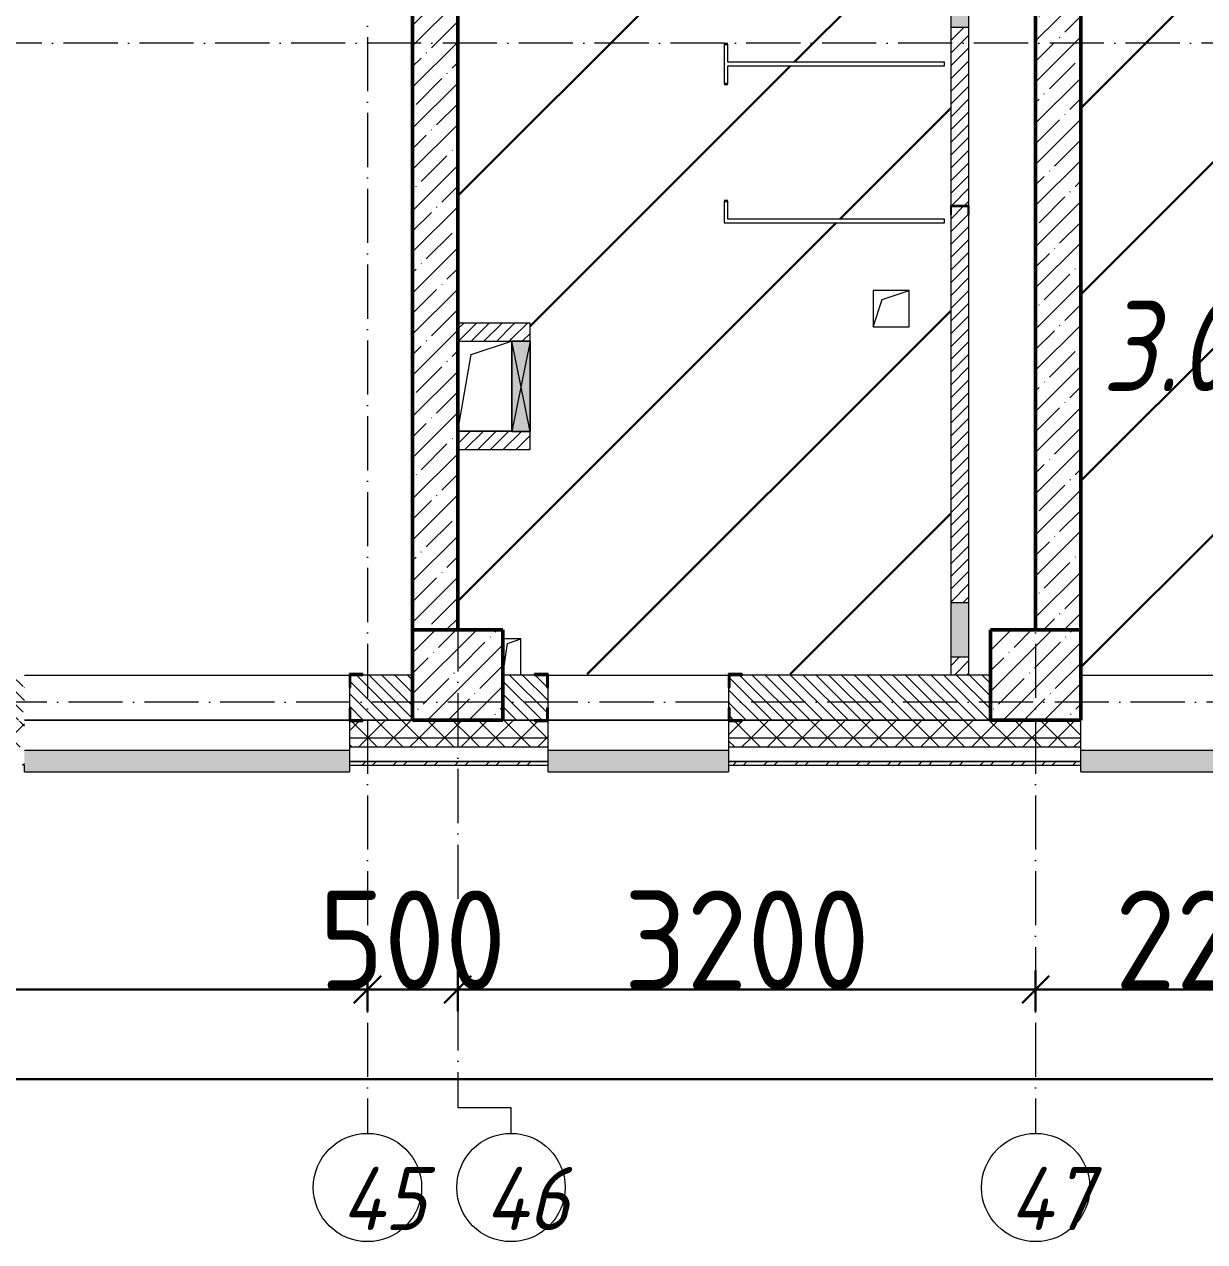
# Model space of a CAD drawing. Header units: millimetres. Extents: x 35697 to 388678, y -91946 to 171347.
# Drawn here: x 344871 to 351407, y -34572 to -27827 of the extents above; entities that cross this region are included whole.
import ezdxf

# ---------------------------------------------------------------- set-up
doc = ezdxf.new("R2010")
doc.units = ezdxf.units.MM
doc.linetypes.add('50_200_ШТРИХ_1Т_ш5_п1_п1_', pattern=[700, 500, -100, 0, -100])
for name, color, linetype, lineweight in [('2.1) ПГП окна 2.8 м', 5, 'Continuous', 30), ('4) ЛЕстницы', 5, 'Continuous', 30), ('A-____-____-DIMS', 7, 'Continuous', 9), ('A-DETL-GENF-OTLN', 7, 'Continuous', 9), ('A-DOOR-OPNG-MCUT', 7, 'Continuous', 35), ('A-FLOR-____-OTLN', 7, 'Continuous', 9), ('A-GENM-____-MCUT', 7, 'Continuous', 25), ('A-GENM-____-OTLN', 7, 'Continuous', 9), ('A-GENM-____-OTLN-1', 7, 'Continuous', 25), ('A-GLAZ-____-OTLN', 7, 'Continuous', 9), ('A-WALL-____-MCUT', 7, 'Continuous', 13), ('A-WALL-____-MCUT-1', 7, 'Continuous', 9), ('A-WALL-____-MCUT-2', 7, 'Continuous', 50), ('A-WALL-____-OTLN', 7, 'Continuous', 9), ('A-WALL-____-PATT-1', 7, 'Continuous', 9), ('A-WALL-FNSH-MCUT-1', 7, 'Continuous', 9), ('S-COLS-____-MCUT', 7, 'Continuous', 50), ('S-COLS-____-OTLN', 7, 'Continuous', 9), ('S-GRID-____-IDEN', 7, 'Continuous', 9), ('S-GRID-____-OTLN-1', 7, '50_200_ШТРИХ_1Т_ш5_п1_п1_', 9), ('Марки помещений', 7, 'Continuous', 9), ('стяжа', 7, 'Continuous', 30)]:
    doc.layers.add(name, color=color, linetype=linetype, lineweight=lineweight)
doc.layers.add('A-DOOR-____-OTLN-1', color=7, linetype='Continuous', lineweight=9, true_color=0xffffff)
doc.layers.add('A-GLAZ-____-OTLN-1', color=7, linetype='Continuous', lineweight=9, true_color=0xc0c0c0)
doc.styles.add('ISOCPEUR_I_2', font='isocpeui.ttf', dxfattribs={"width": 0.85, "height": 2.3})
doc.styles.add('ISOCPEUR_I_9', font='isocpeui.ttf', dxfattribs={"width": 0.9, "height": 250})
doc.styles.add('СПДС', font='isocpeur.ttf', dxfattribs={"width": 0.9})
doc.dimstyles.new('ISO-2_5_0_9К_БОЛЬШОЙ_ОСИ', dxfattribs={"dimscale": 304.8, "dimtxt": 248.995294, "dimasz": 0.492126, "dimexe": 0.393701, "dimexo": 0, "dimgap": 0, "dimtad": 1, "dimdec": 0, "dimzin": 0, "dimdsep": 46, "dimtxsty": 'ISOCPEUR_I_9', "dimblk1": 'OBLIQUE', "dimblk2": 'OBLIQUE', "dimsah": 1, "dimcen": 0.09, "dimdle": 0.393701, "dimazin": 0, "dimtfac": 1, "dimtdec": 4, "dimtix": 1, "dimtmove": 0, "dimatfit": 3, "dimfxl": 1, "dimtvp": 1, "dimtolj": 1, "dimtzin": 0, "dimarcsym": 2})
pattern_1 = [(45, (283770.7, -86863.46), (-114.04925, 114.04925), []), (45, (283884.76, -86863.46), (-114.04925, 114.04925), [201.612, -40.322, 3.353, -36.97])]
pattern_2 = [(45, (283770.71, -86863.46), (-70.71068, 70.71068), []), (135, (283770.71, -86863.46), (-70.71068, -70.71068), [])]
pattern_3 = [(45, (283770.707, -86863.456), (-35.35534, 35.35534), [])]
pattern_4 = [(135, (283770.707, -86863.456), (-35.35534, -35.35534), [])]

# ---------------------------------------------------------------- blocks, each defined once
blk = doc.blocks.new('BSC_Колонна _Прямоугольная - 500х500-V20-АР1_План отверстий 3 этажа в осях 1-64_Ю-ЯЯ')
at = {"layer": 'S-COLS-____-OTLN'}
h = blk.add_hatch(dxfattribs=at)
h.set_pattern_fill('FP_27', color=256, style=0, pattern_type=2)
h.set_pattern_definition([(45, (-63500, -55431.04), (-114.04925, 114.04925), []), (45, (-63385.95, -55431.04), (-114.04925, 114.04925), [201.613, -40.323, 3.353, -36.97])])
h.paths.add_polyline_path([(-250, -250), (250, -250), (250, 250), (-250, 250)], flags=0)
at = {"layer": 'S-COLS-____-MCUT'}
for p, q in [((250, 250), (-250, 250)), ((-250, 250), (-250, -250)), ((250, -250), (250, 250)), ((-250, -250), (250, -250))]:
    blk.add_line(p, q, dxfattribs=at)
blk = doc.blocks.new('BSC_Колонна _Прямоугольная - 500х500-V61-АР1_План отверстий 3 этажа в осях 1-64_Ю-ЯЯ')
at = {"layer": 'S-COLS-____-OTLN'}
h = blk.add_hatch(dxfattribs=at)
h.set_pattern_fill('FP_69', color=256, style=0, pattern_type=2)
h.set_pattern_definition([(45, (-66700, -55431.04), (-114.04925, 114.04925), []), (45, (-66585.95, -55431.04), (-114.04925, 114.04925), [201.613, -40.323, 3.353, -36.97])])
h.paths.add_polyline_path([(-250, -250), (250, -250), (250, 250), (-250, 250)], flags=0)
at = {"layer": 'S-COLS-____-MCUT'}
for p, q in [((250, 250), (-250, 250)), ((-250, 250), (-250, -250)), ((250, -250), (250, 250)), ((-250, -250), (250, -250))]:
    blk.add_line(p, q, dxfattribs=at)
blk = doc.blocks.new('DOR_ДУ_распашная__1Ст_Прямоугольная_ШЕР - Вн_650х2100h_Кабинки С_у-18405741-АР1_План отверстий 3 этажа в осях 1-64_Ю-ЯЯ')
at = {"layer": 'A-DOOR-OPNG-MCUT'}
for p, q in [((-325, -10), (-325, 10)), ((325, 10), (325, -10))]:
    blk.add_line(p, q, dxfattribs=at)
blk = doc.blocks.new('Фахверк_СКБ_Уголок - 250_2700-27497298-АР1_План отверстий 3 этажа в осях 1-64_Ю-ЯЯ')
at = {"layer": 'A-GENM-____-MCUT'}
for p, q in [((200, 181), (125, 181)), ((125, 181), (125, 106)), ((131, 106), (131, 175)), ((131, 175), (200, 175)), ((200, 175), (200, 181)), ((125, 106), (131, 106)), ((131, -6), (125, -6)), ((125, -6), (125, -81)), ((131, -75), (131, -6)), ((125, -81), (200, -81)), ((200, -75), (131, -75)), ((200, -81), (200, -75))]:
    blk.add_line(p, q, dxfattribs=at)
blk = doc.blocks.new('154_Фахверк_СКБ_Швеллер - Тип_100_3960-28331862-АР1_План отверстий 3 этажа в осях 1-64_Ю-ЯЯ')
at = {"layer": 'A-GENM-____-MCUT'}
for p, q in [((175, 50), (125, 50)), ((125, 50), (125, -50)), ((128, 47), (175, 47)), ((128, -47), (128, 47)), ((175, 47), (175, 50)), ((125, -50), (175, -50)), ((175, -47), (128, -47)), ((175, -50), (175, -47))]:
    blk.add_line(p, q, dxfattribs=at)
blk = doc.blocks.new('AR_Отверстие Ниша - Лючок-32402933-АР1_План отверстий 3 этажа в осях 1-64_Ю-ЯЯ')
at = {"layer": 'A-GLAZ-____-OTLN'}
blk.add_hatch(color=256, dxfattribs=at).paths.add_polyline_path([(150, -50), (150, 50), (-150, 50), (-150, -50)], flags=0)
for p, q in [((150, 50), (-150, 50)), ((-150, 50), (-150, -50)), ((150, -50), (150, 50)), ((-150, -50), (150, -50))]:
    blk.add_line(p, q, dxfattribs=at)
blk = doc.blocks.new('AR_Отверстие Ниша - Лючок-32402858-АР1_План отверстий 3 этажа в осях 1-64_Ю-ЯЯ')
at = {"layer": 'A-GLAZ-____-OTLN'}
blk.add_hatch(color=256, dxfattribs=at).paths.add_polyline_path([(200, -50), (200, 50), (-200, 50), (-200, -50)], flags=0)
for p, q in [((200, 50), (-200, 50)), ((-200, 50), (-200, -50)), ((200, -50), (200, 50)), ((-200, -50), (200, -50))]:
    blk.add_line(p, q, dxfattribs=at)
blk = doc.blocks.new('AR_Отверстие прямоугольное _в плите_ - AR_Отверстие прямоугольное _в плите_-30459207-АР1_План отверстий 3 этажа в осях 1-64_Ю-ЯЯ')
at = {"layer": 'A-GENM-____-OTLN'}
for p, q in [((100, 100), (-100, 100)), ((-100, 100), (-100, -100)), ((-50, 50), (100, 100)), ((100, -100), (100, 100)), ((-100, -100), (-50, 50)), ((-100, -100), (100, -100))]:
    blk.add_line(p, q, dxfattribs=at)
blk = doc.blocks.new('AR_Отверстие прямоугольное _в плите_ - AR_Отверстие прямоугольное _в плите_-30510843-АР1_План отверстий 3 этажа в осях 1-64_Ю-ЯЯ')
at = {"layer": 'A-GENM-____-OTLN'}
for p, q in [((50, 100), (-50, 100)), ((-50, -100), (-25, 75)), ((-25, 75), (50, 100)), ((50, -100), (50, 100))]:
    blk.add_line(p, q, dxfattribs=at)
blk = doc.blocks.new('AR_Отверстие прямоугольное _в плите_ - AR_Отверстие прямоугольное _в плите_-30459333-АР1_План отверстий 3 этажа в осях 1-64_Ю-ЯЯ')
at = {"layer": 'A-GENM-____-OTLN'}
for p, q in [((-75, 175), (148.4, 249.5)), ((-150, -250), (-75, 175)), ((-150, -250), (150, -250))]:
    blk.add_line(p, q, dxfattribs=at)
blk = doc.blocks.new('Отлив_СКБ - Отлив витража_120_НВФ-31885283-АР1_План отверстий 3 этажа в осях 1-64_Ю-ЯЯ')
at = {"layer": 'A-GLAZ-____-OTLN-1'}
for points in [[(426.9, -2), (1000, -2), (1000, 0), (0, 0), (0, -2)], [(426.9, -120), (1000, -120), (1000, -2), (0, -2), (0, -120)]]:
    blk.add_hatch(color=256, dxfattribs=at).paths.add_polyline_path(points, flags=0)
at = {"layer": 'A-GLAZ-____-OTLN'}
for p, q in [((0, 0), (1000, 0)), ((1000, -2), (0, -2)), ((0, -120), (0, -83)), ((0, -120), (1000, -120)), ((1000, -83), (1000, -120))]:
    blk.add_line(p, q, dxfattribs=at)
blk = doc.blocks.new('Отлив_СКБ - Отлив витража_120_НВФ-31885687-АР1_План отверстий 3 этажа в осях 1-64_Ю-ЯЯ')
at = {"layer": 'A-GLAZ-____-OTLN-1'}
for points in [[(0, -2), (1800, -2), (1800, 0), (0, 0)], [(945, -120), (1800, -120), (1800, -2), (0, -2), (0, -120), (878.1, -120)]]:
    blk.add_hatch(color=256, dxfattribs=at).paths.add_polyline_path(points, flags=0)
at = {"layer": 'A-GLAZ-____-OTLN'}
for p, q in [((0, 0), (1800, 0)), ((1800, -2), (0, -2)), ((0, -120), (0, -83)), ((0, -120), (1800, -120)), ((1800, -83), (1800, -120))]:
    blk.add_line(p, q, dxfattribs=at)
blk = doc.blocks.new('AR_Отверстие прямоугольное _в стене__БезПР - AR_Отверстие прямоугольное _в стене__БезПР-36789228-АР1_План отверстий 3 этажа в осях 1-64_Ю-ЯЯ')
at = {"layer": 'A-GLAZ-____-OTLN'}
blk.add_hatch(color=256, dxfattribs=at).paths.add_polyline_path([(250, -50), (250, 50), (-250, 50), (-250, -50), (-192.4, -50)], flags=0)
at = {"layer": 'A-DETL-GENF-OTLN'}
for p, q in [((-250, -50), (-250, 50)), ((-250, 50), (250, 50)), ((250, 50), (-250, -50)), ((-250, 50), (250, -50)), ((250, 50), (-250, 50)), ((-250, 50), (-250, -50)), ((250, 50), (250, -50)), ((250, -50), (250, 50)), ((250, -50), (-250, -50)), ((-250, -50), (250, -50))]:
    blk.add_line(p, q, dxfattribs=at)
at = {"layer": 'A-GLAZ-____-OTLN'}
blk.add_line((250, 50), (-250, 50), dxfattribs=at)
blk = doc.blocks.new('Ось сетки - Круг_Ø6_00__ISO-2_5_0_9K_-25732049-АР1_План отверстий 3 этажа в осях 1-64_Ю-ЯЯ')
at = {"layer": 'S-GRID-____-IDEN'}
blk.add_circle((0, 0), 3, dxfattribs=at)
blk = doc.blocks.new('_Oblique')
at = {"color": 0, "linetype": 'ByBlock', "lineweight": -2}
blk.add_line((-0.5, -0.5), (0.5, 0.5), dxfattribs=at)
blk = doc.blocks.new('*D2174')
at = {"layer": 'A-____-____-DIMS', "color": 0, "lineweight": -2, "transparency": 16777216}
for p, q in [((341270.7, -33068.9), (341270.7, -33295)), ((346770.7, -33068.9), (346770.7, -33295)), ((341150.7, -33175), (346890.7, -33175))]:
    blk.add_line(p, q, dxfattribs=at)
at = {"layer": 'Defpoints', "color": 0, "transparency": 16777216}
for p in [(341270.7, -33068.9), (346770.7, -33068.9), (346770.7, -33175)]:
    blk.add_point(p, dxfattribs=at)
at = {"layer": 'A-____-____-DIMS', "color": 0, "lineweight": -2, "transparency": 16777216, "xscale": 150, "yscale": 150, "zscale": 150, "rotation": 180}
blk.add_blockref('_Oblique', (341270.7, -33175), dxfattribs=at)
at = {"layer": 'A-____-____-DIMS', "color": 0, "lineweight": -2, "transparency": 16777216, "xscale": 150, "yscale": 150, "zscale": 150}
blk.add_blockref('_Oblique', (346770.7, -33175), dxfattribs=at)
at = {"layer": 'A-____-____-DIMS', "color": 0, "transparency": 16777216, "insert": (344020.7, -32900.7), "char_height": 548.64, "attachment_point": 5, "style": 'СПДС'}
blk.add_mtext('\\A1;5500', dxfattribs=at)
blk = doc.blocks.new('*D2175')
at = {"layer": 'A-____-____-DIMS', "color": 0, "lineweight": -2, "transparency": 16777216}
for p, q in [((346770.7, -33068.9), (346770.7, -33295)), ((347270.7, -33068.9), (347270.7, -33295)), ((346770.7, -33175), (346620.7, -33175)), ((346770.7, -33175), (347270.7, -33175)), ((347270.7, -33175), (347420.7, -33175))]:
    blk.add_line(p, q, dxfattribs=at)
at = {"layer": 'Defpoints', "color": 0, "transparency": 16777216}
for p in [(346770.7, -33068.9), (347270.7, -33068.9), (347270.7, -33175)]:
    blk.add_point(p, dxfattribs=at)
at = {"layer": 'A-____-____-DIMS', "color": 0, "lineweight": -2, "transparency": 16777216, "xscale": 150, "yscale": 150, "zscale": 150}
blk.add_blockref('_Oblique', (346770.7, -33175), dxfattribs=at)
at = {"layer": 'A-____-____-DIMS', "color": 0, "lineweight": -2, "transparency": 16777216, "xscale": 150, "yscale": 150, "zscale": 150, "rotation": 180}
blk.add_blockref('_Oblique', (347270.7, -33175), dxfattribs=at)
at = {"layer": 'A-____-____-DIMS', "color": 0, "transparency": 16777216, "insert": (347020.7, -32900.7), "char_height": 548.64, "attachment_point": 5, "style": 'СПДС'}
blk.add_mtext('\\A1;500', dxfattribs=at)
blk = doc.blocks.new('*D2176')
at = {"layer": 'A-____-____-DIMS', "color": 0, "lineweight": -2, "transparency": 16777216}
for p, q in [((347270.7, -33068.9), (347270.7, -33295)), ((350470.7, -33068.9), (350470.7, -33295)), ((347150.7, -33175), (350590.7, -33175))]:
    blk.add_line(p, q, dxfattribs=at)
at = {"layer": 'Defpoints', "color": 0, "transparency": 16777216}
for p in [(347270.7, -33068.9), (350470.7, -33068.9), (350470.7, -33175)]:
    blk.add_point(p, dxfattribs=at)
at = {"layer": 'A-____-____-DIMS', "color": 0, "lineweight": -2, "transparency": 16777216, "xscale": 150, "yscale": 150, "zscale": 150, "rotation": 180}
blk.add_blockref('_Oblique', (347270.7, -33175), dxfattribs=at)
at = {"layer": 'A-____-____-DIMS', "color": 0, "lineweight": -2, "transparency": 16777216, "xscale": 150, "yscale": 150, "zscale": 150}
blk.add_blockref('_Oblique', (350470.7, -33175), dxfattribs=at)
at = {"layer": 'A-____-____-DIMS', "color": 0, "transparency": 16777216, "insert": (348870.7, -32900.7), "char_height": 548.64, "attachment_point": 5, "style": 'СПДС'}
blk.add_mtext('\\A1;3200', dxfattribs=at)
blk = doc.blocks.new('*D2177')
at = {"layer": 'A-____-____-DIMS', "color": 0, "lineweight": -2, "transparency": 16777216}
for p, q in [((350470.7, -33068.9), (350470.7, -33295)), ((352720.7, -33068.9), (352720.7, -33295)), ((350350.7, -33175), (352840.7, -33175))]:
    blk.add_line(p, q, dxfattribs=at)
at = {"layer": 'Defpoints', "color": 0, "transparency": 16777216}
for p in [(350470.7, -33068.9), (352720.7, -33068.9), (352720.7, -33175)]:
    blk.add_point(p, dxfattribs=at)
at = {"layer": 'A-____-____-DIMS', "color": 0, "lineweight": -2, "transparency": 16777216, "xscale": 150, "yscale": 150, "zscale": 150, "rotation": 180}
blk.add_blockref('_Oblique', (350470.7, -33175), dxfattribs=at)
at = {"layer": 'A-____-____-DIMS', "color": 0, "lineweight": -2, "transparency": 16777216, "xscale": 150, "yscale": 150, "zscale": 150}
blk.add_blockref('_Oblique', (352720.7, -33175), dxfattribs=at)
at = {"layer": 'A-____-____-DIMS', "color": 0, "transparency": 16777216, "insert": (351595.7, -32900.7), "char_height": 548.64, "attachment_point": 5, "style": 'СПДС'}
blk.add_mtext('\\A1;2250', dxfattribs=at)
blk = doc.blocks.new('*D2179')
at = {"layer": 'A-____-____-DIMS', "color": 0, "lineweight": -2, "transparency": 16777216}
for p, q in [((281420.7, -33565.7), (281420.7, -33791.8)), ((354820.7, -33565.7), (354820.7, -33791.8)), ((281300.7, -33671.8), (354940.7, -33671.8))]:
    blk.add_line(p, q, dxfattribs=at)
at = {"layer": 'Defpoints', "color": 0, "transparency": 16777216}
for p in [(281420.7, -33565.7), (354820.7, -33565.7), (354820.7, -33671.8)]:
    blk.add_point(p, dxfattribs=at)
at = {"layer": 'A-____-____-DIMS', "color": 0, "lineweight": -2, "transparency": 16777216, "xscale": 150, "yscale": 150, "zscale": 150, "rotation": 180}
blk.add_blockref('_Oblique', (281420.7, -33671.8), dxfattribs=at)
at = {"layer": 'A-____-____-DIMS', "color": 0, "lineweight": -2, "transparency": 16777216, "xscale": 150, "yscale": 150, "zscale": 150}
blk.add_blockref('_Oblique', (354820.7, -33671.8), dxfattribs=at)
at = {"layer": 'A-____-____-DIMS', "color": 0, "transparency": 16777216, "insert": (318120.7, -33397.5), "char_height": 548.64, "attachment_point": 5, "style": 'СПДС'}
blk.add_mtext('\\A1;73400', dxfattribs=at)
blk = doc.blocks.new('3эт')
at = {"layer": 'S-GRID-____-OTLN-1', "color": 251, "ltscale": 0.6, "true_color": 0x636466}
for p, q in [((346770.7, 4029.4), (346770.7, -33971.9)), ((350470.7, 4029.4), (350470.7, -33971.9)), ((347270.7, 3756), (347270.7, -33828.9)), ((359250.7, -27932.4), (279101.9, -27932.4)), ((387845.1, -31582.4), (279101.9, -31582.4)), ((347270.7, -33828.9), (347565.2, -33828.9)), ((347565.2, -33828.9), (347565.2, -33971.9))]:
    blk.add_line(p, q, dxfattribs=at)
at = {"layer": 'S-GRID-____-IDEN', "xscale": 99.99999999999993, "yscale": 99.99999999999993, "zscale": 99.99999999999993, "rotation": 180}
for p in [(346770.7, -34271.9), (347565.2, -34271.9), (350470.7, -34271.9)]:
    blk.add_blockref('Ось сетки - Круг_Ø6_00__ISO-2_5_0_9K_-25732049-АР1_План отверстий 3 этажа в осях 1-64_Ю-ЯЯ', p, dxfattribs=at)
at = {"layer": 'S-GRID-____-IDEN', "char_height": 350, "width": 425.696, "attachment_point": 1, "style": 'ISOCPEUR_I_9'}
for s, insert in [('45', (346627.3, -34157.9)), ('46', (347421.8, -34157.9)), ('47', (350327.3, -34157.9))]:
    blk.add_mtext(s, dxfattribs=dict(at, insert=insert))
at = {"layer": 'A-____-____-DIMS'}
for base, p1, p2, override, picture, middle in [((346770.7, -33175), (341270.7, -33068.9), (346770.7, -33068.9), {"dimtxt": 1.8, "dimpost": '<>', "dimtxsty": 'СПДС', "dimfxl": 5500}, '*D2174', (344020.7, -32900.7)), ((347270.7, -33175), (346770.7, -33068.9), (347270.7, -33068.9), {"dimtxt": 1.8, "dimpost": '<>', "dimtxsty": 'СПДС', "dimfxl": 500}, '*D2175', (347020.7, -32900.7)), ((350470.7, -33175), (347270.7, -33068.9), (350470.7, -33068.9), {"dimtxt": 1.8, "dimpost": '<>', "dimtxsty": 'СПДС', "dimfxl": 3200}, '*D2176', (348870.7, -32900.7)), ((352720.7, -33175), (350470.7, -33068.9), (352720.7, -33068.9), {"dimtxt": 1.8, "dimpost": '<>', "dimtxsty": 'СПДС', "dimfxl": 2250}, '*D2177', (351595.7, -32900.7)), ((354820.7, -33671.8), (281420.7, -33565.7), (354820.7, -33565.7), {"dimtxt": 1.8, "dimpost": '<>', "dimtxsty": 'СПДС', "dimfxl": 73400}, '*D2179', (318120.7, -33397.5))]:
    dim = blk.add_linear_dim(base=base, p1=p1, p2=p2, dimstyle='ISO-2_5_0_9К_БОЛЬШОЙ_ОСИ', override=override, dxfattribs=at)
    dim.commit()
    dim.dimension.update_dxf_attribs({"geometry": picture, "text_midpoint": middle})

msp = doc.modelspace()

# ---------------------------------------------------------------- hatches: boundary and pattern name
at = {"layer": '2.1) ПГП окна 2.8 м'}
h = msp.add_hatch(dxfattribs=at)
h.set_pattern_fill('ANSI31', color=5, scale=250)
h.paths.add_polyline_path([(350000.7, -28882.4), (350000.7, -28832.4), (350000.7, -27932.4), (348765.7, -27932.4), (348765.7, -28037.4), (349965.7, -28037.4), (349965.7, -28057.4), (348765.7, -28057.4), (348765.7, -28157.4), (348745.7, -28157.4), (348745.7, -27932.4), (347270.7, -27932.4), (347270.7, -29482.4), (347670.7, -29482.4), (347670.7, -29582.4), (347670.7, -30082.4), (347670.7, -30182.4), (347270.7, -30182.4), (347270.7, -31182.4), (347520.7, -31182.4), (347520.7, -31232.4), (347620.7, -31232.4), (347620.7, -31432.4), (347695.7, -31432.4), (347695.7, -31426.4), (347770.7, -31426.4), (348770.7, -31432.4), (348770.7, -31426.4), (348845.7, -31426.4), (350000.7, -31431.5), (350000.7, -31332.4), (350000.7, -31032.4)])
h.paths.add_polyline_path([(349570.7, -29502.6), (349570.7, -29302.6), (349770.7, -29302.6), (349770.7, -29502.6)], flags=16)
h.paths.add_polyline_path([(348745.7, -28927.4), (348745.7, -28807.4), (348765.7, -28807.4), (348765.7, -28907.4), (349965.7, -28907.4), (349965.7, -28927.4)], flags=16)
h.paths.add_polyline_path([(350000.7, -24297.4), (350000.7, -23997.4), (350000.7, -23882.4), (349345.7, -23882.4), (349345.7, -23888.4), (349270.7, -23888.4), (349264.7, -23888.4), (349195.7, -23888.4), (348195.7, -23888.3), (348195.7, -23888.4), (348126.7, -23888.4), (348120.7, -23888.4), (348045.7, -23888.4), (347720.7, -23888.4), (347720.7, -24432.4), (347720.7, -25032.4), (347720.7, -25382.4), (347490.7, -25382.4), (347290.7, -25382.4), (347270.7, -25382.4), (347270.7, -27932.4), (350000.7, -27932.4), (350000.7, -27842.4), (350000.7, -27442.4), (350000.7, -27012.4), (350000.7, -26512.4), (350000.7, -26282.4), (349100.7, -26282.4), (348850.7, -26282.4), (348720.7, -26282.4), (348670.7, -26282.4), (348670.7, -26182.4), (348720.7, -26182.4), (348850.7, -26182.4), (349100.7, -26182.4), (350000.7, -26182.4)])
h.paths.add_polyline_path([(348070.7, -24582.4), (347870.7, -24582.4), (347870.7, -24382.4), (348070.7, -24382.4)], flags=16)
h.paths.add_polyline_path([(348745.7, -26317.4), (348765.7, -26317.4), (348765.7, -26417.4), (348745.7, -26417.4)], flags=16)
h.paths.add_polyline_path([(348745.7, -27067.4), (348765.7, -27067.4), (348765.7, -27167.4), (349965.7, -27167.4), (349965.7, -27187.4), (348765.7, -27187.4), (348765.7, -27287.4), (348745.7, -27287.4)], flags=16)
h.paths.add_polyline_path([(347658.6, -26355.3), (349226.1, -26355.3), (349226.1, -25155.3), (347658.6, -25155.3)], flags=24)
at = {"layer": '4) ЛЕстницы'}
h = msp.add_hatch(dxfattribs=at)
h.set_pattern_fill('ANSI31', color=256, scale=230)
h.paths.add_polyline_path([(350720.7, -23932.4), (352770.7, -23932.4), (352770.7, -31432.4), (350720.7, -31432.4)])
at = {"layer": 'A-WALL-____-PATT-1'}
h = msp.add_hatch(dxfattribs=at)
h.set_pattern_fill('FP_12', color=256, style=0, pattern_type=2)
h.set_pattern_definition(pattern_1)
h.paths.add_polyline_path([(350470.7, -31182.4), (350720.7, -31182.4), (350720.7, -23682.4), (350470.7, -23682.4), (350470.7, -29640)], flags=0)
h = msp.add_hatch(dxfattribs=at)
h.set_pattern_fill('FP_8', color=256, style=0, pattern_type=2)
h.set_pattern_definition(pattern_3)
h.paths.add_polyline_path([(350000.7, -31432.4), (350100.7, -31432.4), (350100.7, -31332.4), (350000.7, -31332.4)], flags=0)
h.paths.add_polyline_path([(350092.9, -31032.4), (350100.7, -31032.4), (350100.7, -28882.4), (350097.7, -28882.4), (350097.7, -28835.4), (350003.7, -28835.4), (350003.7, -28882.4), (350000.7, -28882.4), (350000.7, -31032.4)], flags=0)
h.paths.add_polyline_path([(350097.7, -28832.4), (350100.7, -28832.4), (350100.7, -27842.4), (350000.7, -27842.4), (350000.7, -28832.4), (350050.2, -28832.4)], flags=0)
h.paths.add_polyline_path([(350023.2, -27442.4), (350100.7, -27442.4), (350100.7, -27012.4), (350000.7, -27012.4), (350000.7, -27442.4)], flags=0)
h.paths.add_polyline_path([(350100.7, -26512.4), (350100.7, -24297.4), (350000.7, -24297.4), (350000.7, -26512.4), (350005.2, -26512.4)], flags=0)
h.paths.add_polyline_path([(350100.7, -23997.4), (350100.7, -23882.4), (350000.7, -23882.4), (350000.7, -23997.4), (350095.9, -23997.4)], flags=0)
h = msp.add_hatch(dxfattribs=at)
h.set_pattern_fill('FP_12', color=256, style=0, pattern_type=2)
h.set_pattern_definition(pattern_1)
h.paths.add_polyline_path([(347270.7, -31182.4), (347270.7, -24182.4), (347020.7, -24182.4), (347020.7, -31182.4)], flags=0)
h = msp.add_hatch(dxfattribs=at)
h.set_pattern_fill('FP_8', color=256, style=0, pattern_type=2)
h.set_pattern_definition(pattern_3)
h.paths.add_polyline_path([(347270.7, -29582.4), (347570.7, -29582.4), (347570.7, -29482.4), (347270.7, -29482.4)], flags=0)
h = msp.add_hatch(dxfattribs=at)
h.set_pattern_fill('FP_8', color=256, style=0, pattern_type=2)
h.set_pattern_definition(pattern_3)
h.paths.add_polyline_path([(347570.7, -29582.4), (347670.7, -29582.4), (347670.7, -29482.4), (347570.7, -29482.4)], flags=0)
h = msp.add_hatch(dxfattribs=at)
h.set_pattern_fill('FP_8', color=256, style=0, pattern_type=2)
h.set_pattern_definition(pattern_3)
h.paths.add_polyline_path([(347270.7, -30182.4), (347670.7, -30182.4), (347670.7, -30082.4), (347270.7, -30082.4)], flags=0)
h = msp.add_hatch(dxfattribs=at)
h.set_pattern_fill('FP_9', color=256, style=0, pattern_type=2)
h.set_pattern_definition(pattern_4)
h.paths.add_polyline_path([(346676.7, -31682.4), (347020.7, -31682.4), (347020.7, -31432.4), (346676.7, -31432.4), (346676.7, -31501.4), (346670.7, -31501.4), (346670.7, -31613.4), (346676.7, -31613.4)], flags=0)
h.paths.add_polyline_path([(344795.7, -31682.4), (344864.7, -31682.4), (344864.7, -31613.4), (344870.7, -31613.4), (344870.7, -31501.4), (344864.7, -31501.4), (344864.7, -31432.4), (343676.7, -31432.4), (343676.7, -31501.4), (343670.7, -31501.4), (343670.7, -31613.4), (343676.7, -31613.4), (343676.7, -31682.4), (343850.5, -31682.4)], flags=0)
h.paths.add_polyline_path([(341864.7, -31682.4), (341864.7, -31613.4), (341870.7, -31613.4), (341870.7, -31501.4), (341864.7, -31501.4), (341864.7, -31432.4), (341520.7, -31432.4), (341520.7, -31682.4), (341795.7, -31682.4)], flags=0)
h = msp.add_hatch(dxfattribs=at)
h.set_pattern_fill('FP_9', color=256, style=0, pattern_type=2)
h.set_pattern_definition(pattern_4)
h.paths.add_polyline_path([(350220.7, -31682.4), (350220.7, -31432.4), (348776.7, -31432.4), (348776.7, -31501.4), (348770.7, -31501.4), (348770.7, -31613.4), (348776.7, -31613.4), (348776.7, -31682.4), (349152.9, -31682.4)], flags=0)
h.paths.add_polyline_path([(347520.7, -31682.4), (347764.7, -31682.4), (347764.7, -31613.4), (347770.7, -31613.4), (347770.7, -31501.4), (347764.7, -31501.4), (347764.7, -31432.4), (347520.7, -31432.4), (347520.7, -31676.4)], flags=0)
h = msp.add_hatch(dxfattribs=at)
h.set_pattern_fill('FP_4', color=256, style=0, pattern_type=2)
h.set_pattern_definition(pattern_2)
h.paths.add_polyline_path([(357990.2, -31782.4), (358070.7, -31782.4), (358070.7, -31682.4), (351720.7, -31682.4), (351720.7, -31782.4), (354455.3, -31782.4)], flags=0)
h.paths.add_polyline_path([(347385.4, -31782.4), (347770.7, -31782.4), (347770.7, -31688.4), (347695.7, -31688.4), (347695.7, -31682.4), (346745.7, -31682.4), (346745.7, -31688.4), (346670.7, -31688.4), (346670.7, -31782.4), (347020.7, -31782.4)], flags=0)
h.paths.add_polyline_path([(349152.9, -31782.4), (350720.7, -31782.4), (350720.7, -31682.4), (348845.7, -31682.4), (348845.7, -31688.4), (348770.7, -31688.4), (348770.7, -31782.4)], flags=0)
h.paths.add_polyline_path([(343745.7, -31782.4), (344870.7, -31782.4), (344870.7, -31688.4), (344795.7, -31688.4), (344795.7, -31682.4), (343745.7, -31682.4), (343745.7, -31688.4), (343670.7, -31688.4), (343670.7, -31782.4), (343676.7, -31782.4)], flags=0)
h.paths.add_polyline_path([(341870.7, -31782.4), (341870.7, -31688.4), (341795.7, -31688.4), (341795.7, -31682.4), (340745.7, -31682.4), (340745.7, -31688.4), (340670.7, -31688.4), (340670.7, -31782.4), (341199.3, -31782.4)], flags=0)
h.paths.add_polyline_path([(337745.7, -31782.4), (338870.7, -31782.4), (338870.7, -31688.4), (338795.7, -31688.4), (338795.7, -31682.4), (337745.7, -31682.4), (337745.7, -31688.4), (337670.7, -31688.4), (337670.7, -31782.4)], flags=0)
h.paths.add_polyline_path([(335795.7, -31782.4), (335870.7, -31782.4), (335870.7, -31688.4), (335795.7, -31688.4), (335795.7, -31682.4), (334745.7, -31682.4), (334745.7, -31688.4), (334670.7, -31688.4), (334670.7, -31782.4), (335013.1, -31782.4)], flags=0)
h.paths.add_polyline_path([(332020.7, -31782.4), (332870.7, -31782.4), (332870.7, -31688.4), (332795.7, -31688.4), (332795.7, -31682.4), (331745.7, -31682.4), (331745.7, -31688.4), (331670.7, -31688.4), (331670.7, -31782.4), (331745.7, -31782.4)], flags=0)
h.paths.add_polyline_path([(329710.8, -31782.4), (329870.7, -31782.4), (329870.7, -31688.4), (329795.7, -31688.4), (329795.7, -31682.4), (328195.7, -31682.4), (328195.7, -31688.4), (328120.7, -31688.4), (328120.7, -31782.4), (328827, -31782.4)], flags=0)
h.paths.add_polyline_path([(326175.8, -31782.4), (326320.7, -31782.4), (326320.7, -31688.4), (326245.7, -31688.4), (326245.7, -31682.4), (325195.7, -31682.4), (325195.7, -31688.4), (325120.7, -31688.4), (325120.7, -31782.4)], flags=0)
h.paths.add_polyline_path([(323320.7, -31782.4), (323320.7, -31688.4), (323245.7, -31688.4), (323245.7, -31682.4), (322195.7, -31682.4), (322195.7, -31688.4), (322120.7, -31688.4), (322120.7, -31782.4), (322640.9, -31782.4)], flags=0)
h.paths.add_polyline_path([(319989.7, -31782.4), (320320.7, -31782.4), (320320.7, -31688.4), (320245.7, -31688.4), (320245.7, -31682.4), (319195.7, -31682.4), (319195.7, -31688.4), (319120.7, -31688.4), (319120.7, -31782.4), (319547.8, -31782.4)], flags=0)
h.paths.add_polyline_path([(316195.7, -31782.4), (317320.7, -31782.4), (317320.7, -31688.4), (317245.7, -31688.4), (317245.7, -31682.4), (316195.7, -31682.4), (316195.7, -31688.4), (316120.7, -31688.4), (316120.7, -31782.4), (316126.7, -31782.4)], flags=0)
h.paths.add_polyline_path([(313120.7, -31782.4), (314320.7, -31782.4), (314320.7, -31688.4), (314245.7, -31688.4), (314245.7, -31682.4), (313195.7, -31682.4), (313195.7, -31688.4), (313120.7, -31688.4)], flags=0)
h.paths.add_polyline_path([(311320.7, -31782.4), (311320.7, -31688.4), (311245.7, -31688.4), (311245.7, -31682.4), (310195.7, -31682.4), (310195.7, -31688.4), (310120.7, -31688.4), (310120.7, -31782.4), (311152.4, -31782.4)], flags=0)
h.paths.add_polyline_path([(307195.7, -31782.4), (308320.7, -31782.4), (308320.7, -31688.4), (308245.7, -31688.4), (308245.7, -31682.4), (307195.7, -31682.4), (307195.7, -31688.4), (307120.7, -31688.4), (307120.7, -31782.4), (307126.7, -31782.4)], flags=0)
h.paths.add_polyline_path([(305320.7, -31782.4), (305320.7, -31688.4), (305245.7, -31688.4), (305245.7, -31682.4), (304195.7, -31682.4), (304195.7, -31688.4), (304120.7, -31688.4), (304120.7, -31782.4), (305245.7, -31782.4)], flags=0)
h.paths.add_polyline_path([(301970.7, -31782.4), (302320.7, -31782.4), (302320.7, -31688.4), (302245.7, -31688.4), (302245.7, -31682.4), (301195.7, -31682.4), (301195.7, -31688.4), (301120.7, -31688.4), (301120.7, -31782.4), (301470.7, -31782.4)], flags=0)
h.paths.add_polyline_path([(300120.7, -31782.4), (300120.7, -31688.4), (300045.7, -31688.4), (300045.7, -31682.4), (290320.7, -31682.4), (290320.7, -31782.4), (299663.9, -31782.4)], flags=0)
h.paths.add_polyline_path([(289320.7, -31782.4), (289320.7, -31682.4), (281320.7, -31682.4), (281320.7, -31782.4), (287291.6, -31782.4)], flags=0)
h = msp.add_hatch(dxfattribs=at)
h.set_pattern_fill('FP_4', color=256, style=0, pattern_type=2)
h.set_pattern_definition(pattern_2)
h.paths.add_polyline_path([(358070.7, -31832.4), (358070.7, -31782.4), (351720.7, -31782.4), (351720.7, -31832.4), (357990.2, -31832.4)], flags=0)
h.paths.add_polyline_path([(350720.7, -31832.4), (350720.7, -31782.4), (348770.7, -31782.4), (348770.7, -31832.4), (349152.9, -31832.4)], flags=0)
h.paths.add_polyline_path([(344870.7, -31832.4), (344870.7, -31782.4), (343670.7, -31782.4), (343670.7, -31832.4), (343850.5, -31832.4)], flags=0)
h.paths.add_polyline_path([(347385.4, -31832.4), (347770.7, -31832.4), (347770.7, -31782.4), (346670.7, -31782.4), (346670.7, -31832.4)], flags=0)
h.paths.add_polyline_path([(341199.3, -31832.4), (341870.7, -31832.4), (341870.7, -31782.4), (340670.7, -31782.4), (340670.7, -31832.4)], flags=0)
h.paths.add_polyline_path([(338870.7, -31832.4), (338870.7, -31782.4), (337670.7, -31782.4), (337670.7, -31832.4), (338548.1, -31832.4)], flags=0)
h.paths.add_polyline_path([(335870.7, -31832.4), (335870.7, -31782.4), (334670.7, -31782.4), (334670.7, -31832.4), (335013.1, -31832.4)], flags=0)
h.paths.add_polyline_path([(332870.7, -31832.4), (332870.7, -31782.4), (331670.7, -31782.4), (331670.7, -31832.4), (332361.9, -31832.4)], flags=0)
h.paths.add_polyline_path([(329870.7, -31832.4), (329870.7, -31782.4), (328120.7, -31782.4), (328120.7, -31832.4), (329710.8, -31832.4)], flags=0)
h.paths.add_polyline_path([(326320.7, -31832.4), (326320.7, -31782.4), (325120.7, -31782.4), (325120.7, -31832.4), (326175.8, -31832.4)], flags=0)
h.paths.add_polyline_path([(323320.7, -31832.4), (323320.7, -31782.4), (322120.7, -31782.4), (322120.7, -31832.4), (322640.9, -31832.4)], flags=0)
h.paths.add_polyline_path([(320320.7, -31832.4), (320320.7, -31782.4), (319120.7, -31782.4), (319120.7, -31832.4), (319989.7, -31832.4)], flags=0)
h.paths.add_polyline_path([(316120.7, -31832.4), (317320.7, -31832.4), (317320.7, -31782.4), (316120.7, -31782.4)], flags=0)
h.paths.add_polyline_path([(313803.6, -31832.4), (314320.7, -31832.4), (314320.7, -31782.4), (313120.7, -31782.4), (313120.7, -31832.4)], flags=0)
h.paths.add_polyline_path([(311152.4, -31832.4), (311320.7, -31832.4), (311320.7, -31782.4), (310120.7, -31782.4), (310120.7, -31832.4), (310268.6, -31832.4)], flags=0)
h.paths.add_polyline_path([(308320.7, -31832.4), (308320.7, -31782.4), (307120.7, -31782.4), (307120.7, -31832.4), (307617.4, -31832.4)], flags=0)
h.paths.add_polyline_path([(304966.3, -31832.4), (305320.7, -31832.4), (305320.7, -31782.4), (304120.7, -31782.4), (304120.7, -31832.4)], flags=0)
h.paths.add_polyline_path([(302315.1, -31832.4), (302320.7, -31832.4), (302320.7, -31782.4), (301120.7, -31782.4), (301120.7, -31832.4), (301431.3, -31832.4)], flags=0)
h.paths.add_polyline_path([(299663.9, -31832.4), (300120.7, -31832.4), (300120.7, -31782.4), (290320.7, -31782.4), (290320.7, -31832.4), (297896.4, -31832.4)], flags=0)
h.paths.add_polyline_path([(289320.7, -31832.4), (289320.7, -31782.4), (281220.7, -31782.4), (281220.7, -31832.4), (287291.6, -31832.4)], flags=0)
h = msp.add_hatch(dxfattribs=at)
h.set_pattern_fill('FP_6', color=256, style=0, pattern_type=2)
h.set_pattern_definition([(45, (283770.71, -86863.46), (-85.53659, 85.53659), []), (45, (283827.73, -86863.46), (-85.53659, 85.53659), [])])
h.paths.add_polyline_path([(357970.7, -31932.4), (357970.7, -31912.4), (351720.7, -31912.4), (351720.7, -31932.4), (354455.3, -31932.4)], flags=0)
h.paths.add_polyline_path([(350720.7, -31932.4), (350720.7, -31912.4), (348770.7, -31912.4), (348770.7, -31932.4), (349152.9, -31932.4)], flags=0)
h.paths.add_polyline_path([(346670.7, -31932.4), (347770.7, -31932.4), (347770.7, -31912.4), (346670.7, -31912.4)], flags=0)
h.paths.add_polyline_path([(344290.7, -31932.4), (344870.7, -31932.4), (344870.7, -31912.4), (344290.7, -31912.4)], flags=0)

# ---------------------------------------------------------------- linework, layer by layer
at = {"layer": 'A-FLOR-____-OTLN'}
msp.add_line((347570.7, -30081.9), (347270.7, -30081.9), dxfattribs=at)
at = {"layer": 'A-WALL-____-MCUT'}
for p, q in [((347020.7, -31432.4), (346745.7, -31432.4)), ((347695.7, -31432.4), (347520.7, -31432.4)), ((350220.7, -31432.4), (348845.7, -31432.4)), ((346670.7, -31501.4), (346670.7, -31613.4)), ((347770.7, -31613.4), (347770.7, -31501.4)), ((348770.7, -31501.4), (348770.7, -31613.4)), ((346670.7, -31688.4), (346670.7, -31912.4)), ((347770.7, -31912.4), (347770.7, -31688.4)), ((348770.7, -31688.4), (348770.7, -31912.4)), ((350720.7, -31912.4), (350720.7, -31682.4)), ((346670.7, -31912.4), (347770.7, -31912.4)), ((348770.7, -31912.4), (350720.7, -31912.4))]:
    msp.add_line(p, q, dxfattribs=at)
at = {"layer": 'A-WALL-____-MCUT-1'}
for p, q in [((347020.7, -31682.4), (346745.7, -31682.4)), ((346745.7, -31682.4), (347020.7, -31682.4)), ((347695.7, -31682.4), (347520.7, -31682.4)), ((347520.7, -31682.4), (347695.7, -31682.4)), ((350220.7, -31682.4), (348845.7, -31682.4)), ((348845.7, -31682.4), (350220.7, -31682.4)), ((347770.7, -31782.4), (346670.7, -31782.4)), ((347770.7, -31832.4), (346670.7, -31832.4)), ((350720.7, -31782.4), (348770.7, -31782.4)), ((350720.7, -31832.4), (348770.7, -31832.4))]:
    msp.add_line(p, q, dxfattribs=at)
at = {"layer": 'A-WALL-____-MCUT-2'}
for p, q in [((350470.7, -23682.4), (350470.7, -31182.4)), ((350720.7, -31182.4), (350720.7, -23932.4)), ((347020.7, -24182.4), (347020.7, -31182.4)), ((347270.7, -31182.4), (347270.7, -24182.4))]:
    msp.add_line(p, q, dxfattribs=at)
at = {"layer": 'A-WALL-____-OTLN'}
for p, q in [((344870.7, -31432.4), (346670.7, -31432.4)), ((347770.7, -31432.4), (348770.7, -31432.4)), ((350720.7, -31432.4), (351720.7, -31432.4)), ((344870.7, -31682.4), (346670.7, -31682.4)), ((346670.7, -31682.4), (344870.7, -31682.4)), ((347770.7, -31682.4), (348770.7, -31682.4)), ((348770.7, -31682.4), (347770.7, -31682.4))]:
    msp.add_line(p, q, dxfattribs=at)
at = {"layer": 'A-WALL-FNSH-MCUT-1'}
for p, q in [((350000.7, -27842.4), (350000.7, -28832.4)), ((350100.7, -28832.4), (350100.7, -27842.4)), ((348745.7, -27937.4), (348745.7, -28157.4)), ((348765.7, -28037.4), (348765.7, -27937.4)), ((349965.7, -28037.4), (348765.7, -28037.4)), ((349965.7, -28057.4), (349965.7, -28037.4)), ((348765.7, -28157.4), (348765.7, -28057.4)), ((348765.7, -28057.4), (349965.7, -28057.4)), ((348745.7, -28807.4), (348745.7, -28927.4)), ((348765.7, -28907.4), (348765.7, -28807.4)), ((348745.7, -28927.4), (349965.7, -28927.4)), ((349965.7, -28907.4), (348765.7, -28907.4)), ((349965.7, -28927.4), (349965.7, -28907.4)), ((350000.7, -28882.4), (350000.7, -31032.4)), ((350100.7, -31032.4), (350100.7, -28882.4)), ((347670.7, -29482.4), (347270.7, -29482.4)), ((347270.7, -29482.4), (347270.7, -29582.4)), ((347670.7, -29582.4), (347670.7, -29482.4)), ((347270.7, -29582.4), (347570.7, -29582.4)), ((347570.7, -30082.4), (347270.7, -30082.4)), ((347270.7, -30082.4), (347270.7, -30182.4)), ((347670.7, -30182.4), (347670.7, -30082.4)), ((347270.7, -30182.4), (347670.7, -30182.4)), ((350000.7, -31332.4), (350000.7, -31432.4)), ((350100.7, -31432.4), (350100.7, -31332.4)), ((347770.7, -31912.4), (346670.7, -31912.4)), ((346670.7, -31912.4), (346670.7, -31932.4)), ((346670.7, -31932.4), (347770.7, -31932.4)), ((347770.7, -31932.4), (347770.7, -31912.4)), ((350720.7, -31912.4), (348770.7, -31912.4)), ((348770.7, -31912.4), (348770.7, -31932.4)), ((348770.7, -31932.4), (350720.7, -31932.4)), ((350720.7, -31932.4), (350720.7, -31912.4))]:
    msp.add_line(p, q, dxfattribs=at)

# ---------------------------------------------------------------- block references
at = {"layer": 'A-DOOR-____-OTLN-1', "rotation": 270}
for p in [(348755.7, -27612.4), (348755.7, -28482.4)]:
    msp.add_blockref('DOR_ДУ_распашная__1Ст_Прямоугольная_ШЕР - Вн_650х2100h_Кабинки С_у-18405741-АР1_План отверстий 3 этажа в осях 1-64_Ю-ЯЯ', p, dxfattribs=at)
at = {"layer": 'A-GENM-____-OTLN'}
for name, p in [('AR_Отверстие прямоугольное _в плите_ - AR_Отверстие прямоугольное _в плите_-30459207-АР1_План отверстий 3 этажа в осях 1-64_Ю-ЯЯ', (349670.7, -29402.6)), ('AR_Отверстие прямоугольное _в плите_ - AR_Отверстие прямоугольное _в плите_-30459333-АР1_План отверстий 3 этажа в осях 1-64_Ю-ЯЯ', (347420.7, -29831.9)), ('AR_Отверстие прямоугольное _в плите_ - AR_Отверстие прямоугольное _в плите_-30510843-АР1_План отверстий 3 этажа в осях 1-64_Ю-ЯЯ', (347570.7, -31332.4))]:
    msp.add_blockref(name, p, dxfattribs=at)
at = {"layer": 'A-GENM-____-OTLN-1'}
for name, p, rotation in [('154_Фахверк_СКБ_Швеллер - Тип_100_3960-28331862-АР1_План отверстий 3 этажа в осях 1-64_Ю-ЯЯ', (350050.7, -28707.4), 270.0000000000001), ('Фахверк_СКБ_Уголок - 250_2700-27497298-АР1_План отверстий 3 этажа в осях 1-64_Ю-ЯЯ', (347895.7, -31507.4), 180)]:
    msp.add_blockref(name, p, dxfattribs=dict(at, rotation=rotation))
for p in [(346545.7, -31607.4), (348645.7, -31607.4)]:
    msp.add_blockref('Фахверк_СКБ_Уголок - 250_2700-27497298-АР1_План отверстий 3 этажа в осях 1-64_Ю-ЯЯ', p, dxfattribs=at)
at = {"layer": 'A-GLAZ-____-OTLN'}
for name, p, rotation in [('AR_Отверстие Ниша - Лючок-32402858-АР1_План отверстий 3 этажа в осях 1-64_Ю-ЯЯ', (350050.7, -27642.4), 270.0000000000001), ('AR_Отверстие прямоугольное _в стене__БезПР - AR_Отверстие прямоугольное _в стене__БезПР-36789228-АР1_План отверстий 3 этажа в осях 1-64_Ю-ЯЯ', (347620.7, -29832.4), 270), ('AR_Отверстие Ниша - Лючок-32402933-АР1_План отверстий 3 этажа в осях 1-64_Ю-ЯЯ', (350050.7, -31182.4), 270.0000000000001)]:
    msp.add_blockref(name, p, dxfattribs=dict(at, rotation=rotation))
for name, p in [('Отлив_СКБ - Отлив витража_120_НВФ-31885687-АР1_План отверстий 3 этажа в осях 1-64_Ю-ЯЯ', (344870.7, -31849.4)), ('Отлив_СКБ - Отлив витража_120_НВФ-31885283-АР1_План отверстий 3 этажа в осях 1-64_Ю-ЯЯ', (347770.7, -31849.4)), ('Отлив_СКБ - Отлив витража_120_НВФ-31885283-АР1_План отверстий 3 этажа в осях 1-64_Ю-ЯЯ', (350720.7, -31849.4))]:
    msp.add_blockref(name, p, dxfattribs=at)
at = {"layer": 'S-COLS-____-OTLN'}
for name, p in [('BSC_Колонна _Прямоугольная - 500х500-V20-АР1_План отверстий 3 этажа в осях 1-64_Ю-ЯЯ', (347270.7, -31432.4)), ('BSC_Колонна _Прямоугольная - 500х500-V61-АР1_План отверстий 3 этажа в осях 1-64_Ю-ЯЯ', (350470.7, -31432.4))]:
    msp.add_blockref(name, p, dxfattribs=at)
at = {"layer": 'стяжа'}
msp.add_blockref('3эт', (0, 0), dxfattribs=at)

# ---------------------------------------------------------------- texts
at = {"layer": 'Марки помещений', "insert": (350837.9, -29359.8), "char_height": 500, "width": 737.552, "attachment_point": 1, "style": 'ISOCPEUR_I_2'}
msp.add_mtext('3.016', dxfattribs=at)

doc.saveas('drawing.dxf')
